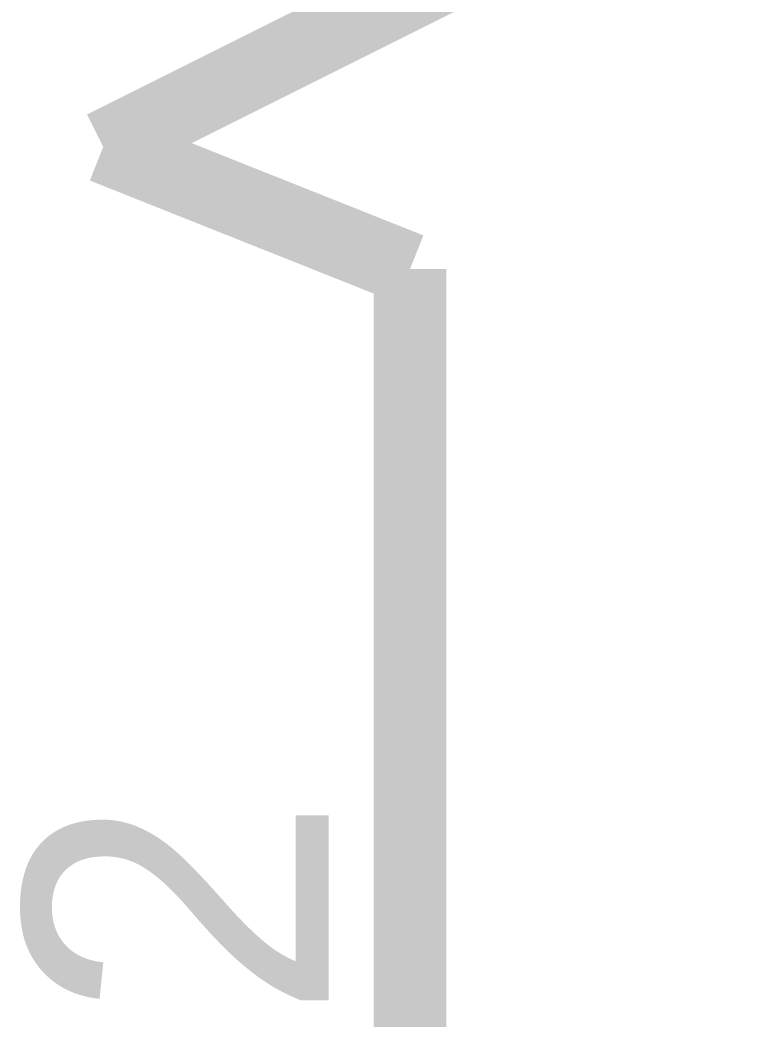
# Model space of a CAD drawing. Header units: inches. Extents: x 0 to 432, y 0 to 280.
# Drawn here: x 201.596 to 204.628, y 189.928 to 194.061 of the extents above; entities that cross this region are included whole.
import ezdxf

# ---------------------------------------------------------------- set-up
doc = ezdxf.new("R2010")
doc.units = ezdxf.units.IN
doc.layers.add('Sheet', color=255, linetype='Continuous')

msp = doc.modelspace()

# ---------------------------------------------------------------- linework, layer by layer
at = {"layer": 'Sheet'}
for points in [[(204.4783, 194.8051, 0.2997, 0.2997, 0), (201.9402, 193.5362, 0.2997, 0.2997, 0)], [(201.9402, 193.5362, 0.2997, 0.2997, 0), (203.2092, 193.0308, 0.2997, 0.2997, 0)], [(203.2092, 193.0308, 0.2997, 0.2997, 0), (203.2092, 187.9549, 0.2997, 0.2997, 0)], [(203.2092, 193.0308, 0.2997, 0.2997, 0), (203.2092, 192.2672, 0.2997, 0.2997, 0)]]:
    msp.add_lwpolyline(points, format="xyseb", dxfattribs=at)

# ---------------------------------------------------------------- texts
msp.add_text('2', height=1.2577, rotation=90, dxfattribs=at).set_placement((202.8723, 189.9201))

doc.saveas('drawing.dxf')
